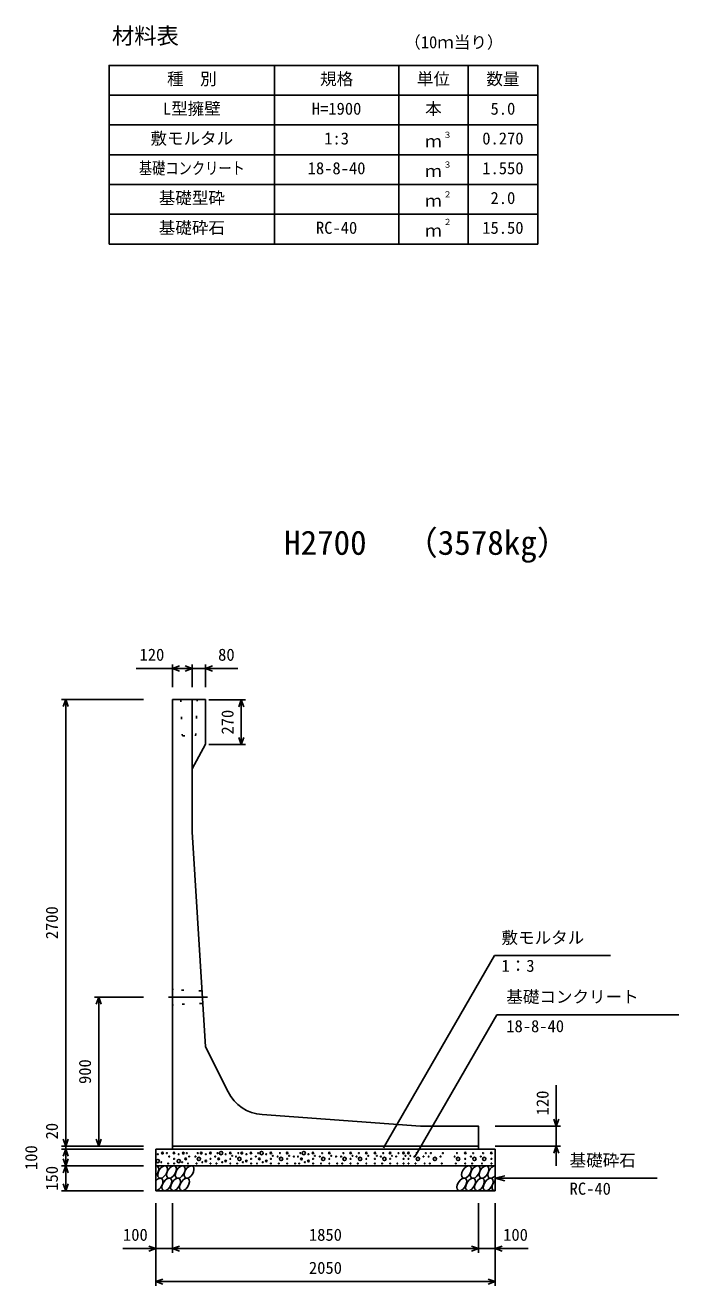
# Model space of a CAD drawing. Units: millimetres, scale not verified. Extents: x -50400 to 50400, y -17820 to 17820.
# Drawn here: x 20948 to 24897, y -8179 to -558 of the extents above; entities that cross this region are included whole.
import ezdxf
from ezdxf.enums import TextEntityAlignment as Align

# ---------------------------------------------------------------- set-up
doc = ezdxf.new("R2010")
doc.units = ezdxf.units.MM
doc.header["$LTSCALE"] = 60
doc.linetypes.add('DOTTED', pattern=[1.75, 0.25, -1.5])
doc.linetypes.add('LONG_DASHED_DOTTED', pattern=[15.25, 12, -1.5, 0.25, -1.5])
for name, color, linetype, lineweight in [('0-0_CENTER', 7, 'LONG_DASHED_DOTTED', 25), ('0-1_DIM', 7, 'Continuous', 25), ('0-3_HATCH', 6, 'Continuous', 25), ('0-4_HYO', 3, 'Continuous', 25), ('0-5_HYO2', 4, 'Continuous', 25), ('0-6_OUTLINE', 1, 'Continuous', 25), ('0-7_OUTLINE2', 4, 'DOTTED', 25), ('0-8_TXT', 7, 'Continuous', 25)]:
    doc.layers.add(name, color=color, linetype=linetype, lineweight=lineweight)
doc.styles.add('ＭＳ ゴシック', font='')
doc.styles.get('ＭＳ ゴシック').set_extended_font_data('MS Gothic')

msp = doc.modelspace()

# ---------------------------------------------------------------- linework, layer by layer
at = {"layer": '0-0_CENTER'}
msp.add_line((21813.39, -6433.77), (22049.03, -6433.77), dxfattribs=at)
at = {"layer": '0-1_DIM'}
for p, q in [((21617.14, -4446.88), (21837, -4446.88)), ((21837, -4421.88), (21837, -4558.77)), ((21957, -4446.88), (21837, -4446.88)), ((21957, -4421.88), (21957, -4558.77)), ((21957, -4446.88), (22037, -4446.88)), ((22037, -4421.88), (22037, -4558.77)), ((22037, -4446.88), (22232.96, -4446.88)), ((21167, -4633.77), (21662, -4633.77)), ((21192, -7333.77), (21192, -4633.77)), ((22278.41, -4636.05), (22056.5, -4636.05)), ((22253.41, -4636.05), (22253.41, -4906.05)), ((22278.41, -4906.05), (22056.5, -4906.05)), ((23111.65, -7345.1), (23782.92, -6182.42)), ((24485.33, -6182.42), (23782.92, -6182.42)), ((21367, -6433.77), (21662, -6433.77)), ((21392, -6433.77), (21392, -7333.77)), ((23301.13, -7399.49), (23797.4, -6539.93)), ((24896.94, -6539.93), (23797.4, -6539.93)), ((24157, -7213.77), (24157, -6966.08)), ((24182, -7213.77), (23787, -7213.77)), ((24157, -7213.77), (24157, -7333.77)), ((21167, -7333.77), (21662, -7333.77)), ((21167, -7353.77), (21662, -7353.77)), ((21192, -7333.77), (21192, -7353.77)), ((21192, -7353.77), (21192, -7453.77)), ((24182, -7333.77), (23787, -7333.77)), ((24157, -7453.77), (24157, -7333.77)), ((21167, -7453.77), (21662, -7453.77)), ((21192, -7453.77), (21192, -7603.77)), ((23787, -7528.77), (23844.96, -7513.25)), ((24767.32, -7528.77), (23787, -7528.77)), ((23787, -7528.77), (23844.96, -7544.3)), ((21167, -7603.77), (21662, -7603.77)), ((21737, -8178.77), (21737, -7678.77)), ((21837, -7978.77), (21837, -7678.77)), ((23687, -7978.77), (23687, -7678.77)), ((23687, -7978.77), (23687, -7678.77)), ((23787, -8178.77), (23787, -7678.77)), ((21537.46, -7953.77), (21737, -7953.77)), ((21837, -7953.77), (21737, -7953.77)), ((23687, -7953.77), (21837, -7953.77)), ((23787, -7953.77), (23687, -7953.77)), ((23986.54, -7953.77), (23787, -7953.77)), ((23787, -8153.77), (21737, -8153.77))]:
    msp.add_line(p, q, dxfattribs=at)
for points in [[(21879.29, -4431.49), (21837, -4446.88), (21879.29, -4462.27)], [(21914.71, -4431.49), (21957, -4446.88), (21914.71, -4462.27)], [(22079.29, -4431.49), (22037, -4446.88), (22079.29, -4462.27)], [(21207.39, -4676.06), (21192, -4633.77), (21176.61, -4676.06)], [(22268.8, -4678.33), (22253.41, -4636.05), (22238.02, -4678.33)], [(22268.8, -4863.76), (22253.41, -4906.05), (22238.02, -4863.76)], [(21407.39, -6476.06), (21392, -6433.77), (21376.61, -6476.06)], [(24141.61, -7171.49), (24157, -7213.77), (24172.39, -7171.49)], [(21207.39, -7291.49), (21192, -7333.77), (21176.61, -7291.49)], [(21407.39, -7291.49), (21392, -7333.77), (21376.61, -7291.49)], [(21207.39, -7396.06), (21192, -7353.77), (21176.61, -7396.06)], [(24141.61, -7376.06), (24157, -7333.77), (24172.39, -7376.06)], [(21207.39, -7411.49), (21192, -7453.77), (21176.61, -7411.49)], [(21207.39, -7496.06), (21192, -7453.77), (21176.61, -7496.06)], [(21207.39, -7561.49), (21192, -7603.77), (21176.61, -7561.49)], [(21694.71, -7938.38), (21737, -7953.77), (21694.71, -7969.17)], [(21879.29, -7938.38), (21837, -7953.77), (21879.29, -7969.17)], [(23644.71, -7938.38), (23687, -7953.77), (23644.71, -7969.17)], [(23829.29, -7938.38), (23787, -7953.77), (23829.29, -7969.17)], [(21779.29, -8138.38), (21737, -8153.77), (21779.29, -8169.17)], [(23744.71, -8138.38), (23787, -8153.77), (23744.71, -8169.17)]]:
    msp.add_lwpolyline(points, dxfattribs=at)
at = {"layer": '0-3_HATCH'}
for centre, radius in [((21748.9, -7383.6), 2.5), ((21776.94, -7376.6), 5), ((21804.07, -7376.6), 2.5), ((21846.97, -7375.72), 5), ((21875.01, -7383.6), 2.5), ((21903.04, -7376.6), 5), ((21924.07, -7376.6), 2.5), ((21989.93, -7376.6), 2.5), ((22010.96, -7376.6), 5), ((22038.99, -7383.6), 2.5), ((22067.03, -7375.72), 5), ((22109.93, -7376.6), 2.5), ((22130.96, -7376.6), 10), ((22158.99, -7383.6), 2.5), ((22187.03, -7375.72), 5), ((22198.37, -7393.29), 2.5), ((22235.15, -7376.6), 2.5), ((22256.18, -7376.6), 5), ((22284.22, -7383.6), 2.5), ((22312.26, -7375.72), 5), ((22355.15, -7376.6), 2.5), ((22376.18, -7376.6), 10), ((22404.22, -7383.6), 2.5), ((22432.26, -7375.72), 5), ((22443.6, -7393.29), 2.5), ((22487.08, -7376.6), 2.5), ((22530.7, -7375.72), 5), ((22542.04, -7393.29), 2.5), ((22609.85, -7376.6), 2.5), ((22630.88, -7376.6), 10), ((22658.91, -7383.6), 2.5), ((22686.95, -7375.72), 5), ((22698.29, -7393.29), 2.5), ((22741.77, -7376.6), 2.5), ((22785.39, -7375.72), 5), ((22796.73, -7393.29), 2.5), ((22870.2, -7376.6), 2.5), ((22913.82, -7375.72), 5), ((22925.16, -7393.29), 2.5), ((22964.12, -7376.6), 2.5), ((23008.92, -7375.72), 5), ((23020.26, -7393.29), 2.5), ((23060.8, -7375.72), 5), ((23072.13, -7393.29), 2.5), ((23111.1, -7376.6), 2.5), ((23152.78, -7375.72), 5), ((23164.12, -7393.29), 2.5), ((23203.09, -7376.6), 2.5), ((23233.84, -7375.72), 5), ((23245.18, -7393.29), 2.5), ((23263.54, -7375.72), 5), ((23274.88, -7393.29), 2.5), ((23313.22, -7376.6), 2.5), ((23368.49, -7376.6), 2.5), ((23399.37, -7376.6), 2.5), ((23471.51, -7376.6), 2.5), ((23556.62, -7376.6), 2.5), ((23606.67, -7375.72), 5), ((23654.67, -7376.6), 2.5), ((23714.61, -7376.6), 2.5), ((23764.66, -7375.72), 5), ((21748.9, -7424.75), 10), ((21769.93, -7431.75), 2.5), ((21811.08, -7439.63), 2.5), ((21818.09, -7397.61), 2.5), ((21846.97, -7411.61), 2.5), ((21846.97, -7439.63), 2.5), ((21875.01, -7424.75), 10), ((21896.03, -7431.75), 2.5), ((21917.06, -7411.61), 5), ((21931.08, -7439.63), 2.5), ((21938.09, -7397.61), 2.5), ((21975.91, -7397.61), 2.5), ((21982.92, -7439.63), 2.5), ((21996.94, -7411.61), 10), ((22017.97, -7431.75), 2.5), ((22038.99, -7424.75), 5), ((22067.03, -7411.61), 2.5), ((22067.03, -7439.63), 2.5), ((22095.91, -7397.61), 2.5), ((22102.92, -7439.63), 2.5), ((22116.94, -7411.61), 5), ((22137.97, -7431.75), 2.5), ((22158.99, -7424.75), 5), ((22187.03, -7411.61), 2.5), ((22187.03, -7439.63), 2.5), ((22221.13, -7397.61), 2.5), ((22228.14, -7439.63), 2.5), ((22242.16, -7411.61), 10), ((22263.19, -7431.75), 2.5), ((22284.22, -7424.75), 5), ((22312.26, -7411.61), 2.5), ((22312.26, -7439.63), 2.5), ((22341.13, -7397.61), 2.5), ((22348.14, -7439.63), 2.5), ((22362.16, -7411.61), 5), ((22383.19, -7431.75), 2.5), ((22404.22, -7424.75), 5), ((22432.26, -7411.61), 2.5), ((22432.26, -7439.63), 2.5), ((22473.06, -7397.61), 2.5), ((22480.07, -7439.63), 2.5), ((22494.09, -7411.61), 10), ((22530.7, -7411.61), 2.5), ((22530.7, -7439.63), 2.5), ((22571.5, -7397.61), 2.5), ((22578.51, -7439.63), 2.5), ((22595.83, -7397.61), 2.5), ((22602.84, -7439.63), 2.5), ((22616.86, -7411.61), 5), ((22637.89, -7431.75), 2.5), ((22658.91, -7424.75), 5), ((22686.95, -7411.61), 2.5), ((22686.95, -7439.63), 2.5), ((22727.75, -7397.61), 2.5), ((22734.76, -7439.63), 2.5), ((22748.78, -7411.61), 10), ((22785.39, -7411.61), 2.5), ((22785.39, -7439.63), 2.5), ((22826.19, -7397.61), 2.5), ((22833.2, -7439.63), 2.5), ((22856.18, -7397.61), 2.5), ((22863.19, -7439.63), 2.5), ((22877.21, -7411.61), 10), ((22913.82, -7411.61), 2.5), ((22913.82, -7439.63), 2.5), ((22950.1, -7397.61), 2.5), ((22957.11, -7439.63), 2.5), ((22971.13, -7411.61), 10), ((23008.92, -7411.61), 2.5), ((23008.92, -7439.63), 2.5), ((23060.8, -7411.61), 2.5), ((23060.8, -7439.63), 2.5), ((23097.08, -7397.61), 2.5), ((23104.09, -7439.63), 2.5), ((23118.11, -7411.61), 10), ((23152.78, -7411.61), 2.5), ((23152.78, -7439.63), 2.5), ((23189.07, -7397.61), 2.5), ((23196.08, -7439.63), 2.5), ((23233.84, -7411.61), 2.5), ((23233.84, -7439.63), 2.5), ((23263.54, -7411.61), 2.5), ((23263.54, -7439.63), 2.5), ((23299.2, -7397.61), 2.5), ((23306.21, -7439.63), 2.5), ((23320.23, -7411.61), 10), ((23354.47, -7397.61), 2.5), ((23361.48, -7439.63), 2.5), ((23385.35, -7397.61), 2.5), ((23392.36, -7439.63), 2.5), ((23423.25, -7411.61), 10), ((23457.49, -7397.61), 2.5), ((23464.5, -7439.63), 2.5), ((23542.61, -7397.61), 2.5), ((23549.62, -7439.63), 2.5), ((23563.64, -7411.61), 10), ((23606.67, -7411.61), 2.5), ((23606.67, -7439.63), 2.5), ((23640.65, -7397.61), 2.5), ((23647.66, -7439.63), 2.5), ((23661.68, -7411.61), 10), ((23700.6, -7397.61), 2.5), ((23707.61, -7439.63), 2.5), ((23721.63, -7411.61), 10), ((23764.66, -7411.61), 2.5), ((23764.66, -7439.63), 2.5)]:
    msp.add_circle(centre, radius, dxfattribs=at)
for centre, start_param, end_param in [((21724.63, -7491.3), 4.385593, 6.6745444), ((23773.14, -7491.3), 0.3357715, 4.4411806), ((21749.96, -7566.29), 3.5111464, 7.548991), ((23798.46, -7566.29), 1.2110787, 3.5658734)]:
    msp.add_ellipse(centre, major_axis=(21.81, 35.31), ratio=0.5792, start_param=start_param, end_param=end_param, dxfattribs=at)
for centre in [(21777.84, -7491.3), (21831.05, -7491.3), (21884.26, -7491.3), (21937.47, -7491.3), (23613.51, -7491.3), (23666.72, -7491.3), (23719.93, -7491.3), (21803.16, -7566.29), (21856.37, -7566.29), (21909.58, -7566.29), (23585.63, -7566.29), (23638.84, -7566.29), (23692.04, -7566.29), (23745.25, -7566.29)]:
    msp.add_ellipse(centre, major_axis=(21.81, 35.31), ratio=0.5792, dxfattribs=at)
at = {"layer": '0-4_HYO'}
for p, q in [((22454.5, -800.77), (22454.5, -1880.77)), ((23204.5, -800.77), (23204.5, -1880.77)), ((23624.5, -800.77), (23624.5, -1880.77)), ((21454.5, -980.77), (24044.5, -980.77))]:
    msp.add_line(p, q, dxfattribs=at)
msp.add_lwpolyline([(21454.5, -1880.77), (24044.5, -1880.77), (24044.5, -800.77), (21454.5, -800.77)], close=True, dxfattribs=at)
at = {"layer": '0-5_HYO2'}
for p, q in [((21454.5, -1160.77), (24044.5, -1160.77)), ((21454.5, -1340.77), (24044.5, -1340.77)), ((21454.5, -1520.77), (24044.5, -1520.77)), ((21454.5, -1700.77), (24044.5, -1700.77))]:
    msp.add_line(p, q, dxfattribs=at)
at = {"layer": '0-6_OUTLINE'}
for p, q in [((21837, -4633.77), (22037, -4633.77)), ((21837, -4633.77), (21837, -7353.77)), ((21957, -4633.77), (21957, -5433.77)), ((22037, -4633.77), (22037, -4903.77)), ((21957, -5053.77), (22037, -4903.77)), ((21957, -5433.77), (22037, -6733.77)), ((22173.39, -7006.55), (22037, -6733.77)), ((23337, -7213.77), (22378.86, -7144.09)), ((23787, -7353.77), (21737, -7353.77)), ((21737, -7353.77), (21737, -7603.77)), ((21837, -7333.77), (23687, -7333.77)), ((23787, -7353.77), (23787, -7603.77)), ((23787, -7453.77), (21737, -7453.77)), ((23787, -7603.77), (21737, -7603.77))]:
    msp.add_line(p, q, dxfattribs=at)
msp.add_lwpolyline([(23687, -7353.77), (23687, -7213.77), (23337, -7213.77)], dxfattribs=at)
msp.add_arc((22397, -6894.75), 250, 206.56505, 265.84036, dxfattribs=at)
at = {"layer": '0-7_OUTLINE2'}
for p, q in [((21887, -4633.77), (21897, -4853.77)), ((21977, -4853.77), (21987, -4633.77)), ((21897, -4853.77), (21977, -4853.77)), ((21842, -6388.77), (21837, -6383.77)), ((22011.22, -6396.27), (21842, -6388.77)), ((22011.22, -6396.27), (22015.92, -6391.27)), ((22015.84, -6471.27), (21842, -6478.77)), ((22015.84, -6471.27), (22021.15, -6476.27)), ((21842, -6478.77), (21837, -6483.77))]:
    msp.add_line(p, q, dxfattribs=at)

# ---------------------------------------------------------------- texts
at = {"layer": '0-1_DIM', "style": 'ＭＳ ゴシック'}
for s, p in [('120', (21638.36, -4421.88)), ('80', (22113.26, -4421.88)), ('敷モルタル', (23825.77, -6132.42)), ('1：3', (23825.77, -6302.54)), ('基礎コンクリート', (23854.65, -6489.93)), ('18-8-40', (23854.65, -6667.56)), ('基礎砕石', (24237.25, -7478.77)), ('RC-40', (24237.25, -7650.15)), ('100', (21538.36, -7928.77)), ('1850', (22662, -7928.77)), ('100', (23835.64, -7928.77)), ('2050', (22662, -8128.77))]:
    msp.add_text(s, height=73.31, dxfattribs=at).set_placement(p, align=Align.BOTTOM_LEFT)
for s, p in [('270', (22228.41, -4846.05)), ('2700', (21167, -6083.77)), ('900', (21367, -6958.77)), ('120', (24132, -7148.13)), ('20', (21167, -7293.71)), ('100', (21042, -7478.77)), ('150', (21167, -7603.77))]:
    msp.add_text(s, height=73.31, rotation=90, dxfattribs=at).set_placement(p, align=Align.BOTTOM_LEFT)
at = {"layer": '0-8_TXT', "style": 'ＭＳ ゴシック'}
for s, height, p in [('材料表', 98.97, (21471.17, -700.77)), ('（10ｍ当り）', 73.31, (23237.83, -719.1)), ('種\u3000別', 73.31, (21804.5, -940.77)), ('規格', 73.31, (22729.5, -940.77)), ('単位', 73.31, (23314.5, -940.77)), ('数量', 73.31, (23734.5, -940.77)), ('L型擁壁', 73.31, (21779.5, -1120.77)), ('H=1900', 73.31, (22679.5, -1120.77)), ('本', 73.31, (23364.5, -1120.77)), ('5.0', 73.31, (23759.5, -1120.77)), ('敷モルタル', 73.31, (21704.5, -1300.77)), ('1:3', 73.31, (22754.5, -1300.77)), ('３', 36.66, (23473.74, -1250.15)), ('0.270', 73.31, (23709.5, -1300.77)), ('ｍ', 73.31, (23364.5, -1317.44)), ('18-8-40', 73.31, (22654.5, -1480.77)), ('ｍ', 73.31, (23364.5, -1497.44)), ('３', 36.66, (23473.74, -1430.15)), ('1.550', 73.31, (23709.5, -1480.77)), ('基礎型砕', 73.31, (21754.5, -1660.77)), ('ｍ', 73.31, (23364.5, -1677.44)), ('２', 36.66, (23473.74, -1610.15)), ('2.0', 73.31, (23759.5, -1660.77)), ('基礎砕石', 73.31, (21754.5, -1840.77)), ('RC-40', 73.31, (22704.5, -1840.77)), ('２', 36.66, (23473.74, -1776.82)), ('15.50', 73.31, (23709.5, -1840.77)), ('ｍ', 73.31, (23364.5, -1857.44)), ('H2700', 146.6, (22512, -3803.53)), ('（3578kg）', 146.6, (23240.62, -3803.53))]:
    msp.add_text(s, height=height, dxfattribs=at).set_placement(p, align=Align.BOTTOM_LEFT)
at = {"layer": '0-8_TXT', "style": 'ＭＳ ゴシック', "width": 0.8}
msp.add_text('基礎コンクリート', height=73.31, dxfattribs=at).set_placement((21634.5, -1480.77), align=Align.BOTTOM_LEFT)

doc.saveas('drawing.dxf')
